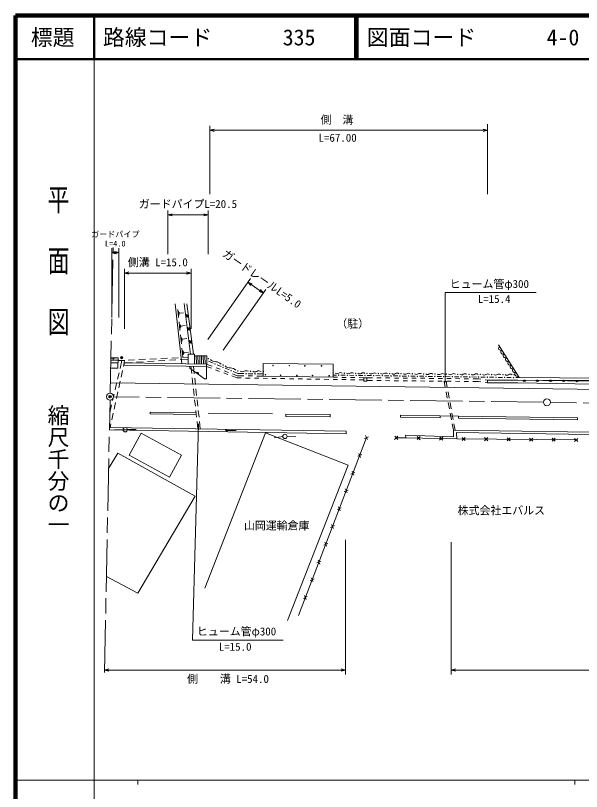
# Model space of a CAD drawing. Units: millimetres, scale not verified. Extents: x 40000 to 680000, y 20000 to 380000.
# Drawn here: x 40000 to 169493, y 202409 to 380000 of the extents above; entities that cross this region are included whole.
import ezdxf
from ezdxf.enums import TextEntityAlignment as Align

# ---------------------------------------------------------------- set-up
doc = ezdxf.new("R2010")
doc.units = ezdxf.units.MM
doc.header["$LTSCALE"] = 1000
doc.header["$PDMODE"] = 32
doc.header["$PDSIZE"] = 500
doc.linetypes.add('CHAIN', pattern=[18.5, 12, -1.5, 3.5, -1.5])
for name, color, linetype, lineweight in [('M-BGD', 7, 'Continuous', 13), ('M-BMK', 2, 'CHAIN', 13), ('M-BMK-OTRS', 5, 'Continuous', 13), ('M-BMK-SRVR', 3, 'Continuous', 13), ('M-STR-HTXT', 7, 'Continuous', 13), ('M-STR-STRC', 7, 'Continuous', 13), ('M-STR-STRD', 7, 'Continuous', 13), ('M-TTL', 2, 'Continuous', 140), ('M-TTL-BAND', 7, 'Continuous', 13), ('M-TTL-LINE', 7, 'Continuous', 50)]:
    doc.layers.add(name, color=color, linetype=linetype, lineweight=lineweight)
for name, color, linetype in [('M-BGD-HTXT', 7, 'Continuous'), ('M-OTRS', 6, 'Continuous'), ('M-TTL-TXT', 7, 'Continuous')]:
    doc.layers.add(name, color=color, linetype=linetype)
doc.styles.add('@ＭＳ ゴシック', font='')
doc.styles.add('ＭＳ ゴシック', font='')
doc.styles.get('@ＭＳ ゴシック').set_extended_font_data('@MS Gothic')
doc.styles.get('ＭＳ ゴシック').set_extended_font_data('MS Gothic')

msp = doc.modelspace()

# ---------------------------------------------------------------- linework, layer by layer
at = {"layer": 'M-BGD'}
for p, q in [((78056, 300293), (76562, 314024)), ((77304, 310896), (77102, 312756)), ((80034, 302505), (78579, 314093)), ((79162, 314010), (80693, 302510)), ((77378, 311374), (77277, 312304)), ((77477, 311620), (77426, 312085)), ((77451, 311853), (78443, 311961)), ((77627, 307933), (77417, 309866)), ((77703, 308430), (77598, 309396)), ((77806, 308686), (77753, 309169)), ((77779, 308927), (78810, 309039)), ((77957, 304894), (77739, 306902)), ((78037, 305411), (77927, 306414)), ((78143, 305676), (78089, 306178)), ((78116, 305927), (79186, 306044)), ((78296, 301779), (78070, 303862)), ((150540, 304654), (155220, 297122)), ((78379, 302315), (78265, 303356)), ((78489, 302590), (78433, 303111)), ((78461, 302851), (79572, 302972)), ((79539, 300271), (79522, 302501)), ((61797, 300539), (63447, 300522)), ((63467, 301116), (61809, 301101)), ((61818, 301566), (62818, 301570)), ((62318, 301568), (62320, 301168)), ((63463, 301017), (64753, 301079)), ((63910, 299187), (64343, 301059)), ((64839, 300489), (64670, 299707)), ((64875, 300474), (64904, 301086)), ((64875, 300474), (66713, 300586)), ((65752, 301126), (67250, 301197)), ((67711, 300647), (69208, 300739)), ((68249, 301245), (69747, 301316)), ((70207, 300800), (71704, 300892)), ((70746, 301363), (72245, 301435)), ((72702, 300953), (74199, 301045)), ((73244, 301482), (74742, 301553)), ((75197, 301106), (76694, 301198)), ((75741, 301601), (77239, 301672)), ((77693, 301259), (79531, 301371)), ((78238, 301719), (79528, 301781)), ((83846, 300162), (84957, 299743)), ((84128, 300897), (85190, 300449)), ((63406, 299303), (61772, 299288)), ((64459, 298730), (64142, 297264)), ((80112, 299746), (80306, 298038)), ((80886, 298031), (80697, 299738)), ((83670, 299694), (84821, 299260)), ((85757, 298908), (86693, 298556)), ((85893, 299391), (86829, 299039)), ((86112, 300061), (87034, 299673)), ((87765, 298687), (88700, 298334)), ((87956, 299285), (88877, 298898)), ((89799, 298510), (90862, 298062)), ((63347, 296751), (63685, 298212)), ((80419, 297045), (80588, 295554)), ((81161, 295547), (80996, 297037)), ((87629, 298203), (88565, 297851)), ((89501, 297499), (90652, 297065)), ((89636, 297982), (90747, 297564)), ((91652, 297049), (90652, 297065)), ((92203, 297541), (90747, 297564)), ((92263, 298040), (90862, 298062)), ((93652, 297018), (92652, 297034)), ((94203, 297509), (93203, 297525)), ((94263, 298008), (93263, 298024)), ((95652, 296986), (94652, 297002)), ((96660, 297470), (95203, 297493)), ((96664, 297970), (95263, 297992)), ((97652, 296954), (96652, 296970)), ((96660, 297470), (112658, 297215)), ((99651, 296922), (98651, 296938)), ((101651, 296890), (100651, 296906)), ((103651, 296858), (102651, 296874)), ((105651, 296827), (104651, 296843)), ((107650, 296795), (106650, 296811)), ((109650, 296763), (108650, 296779)), ((111650, 296731), (110650, 296747)), ((113650, 296699), (112650, 296715)), ((113658, 297199), (112658, 297215)), ((113443, 297704), (112663, 297715)), ((115443, 297676), (114443, 297690)), ((115649, 296667), (114649, 296683)), ((115658, 297167), (114658, 297183)), ((117443, 297649), (116443, 297662)), ((117649, 296636), (116649, 296651)), ((117657, 297136), (116657, 297151)), ((119443, 297621), (118443, 297635)), ((119649, 296604), (118649, 296620)), ((119657, 297104), (118657, 297120)), ((121679, 297090), (120357, 297104)), ((120357, 297104), (120357, 296304)), ((121442, 297593), (120442, 297607)), ((123442, 297565), (122442, 297579)), ((123679, 297069), (122679, 297080)), ((125442, 297537), (124442, 297551)), ((125678, 297049), (124678, 297059)), ((127442, 297509), (126442, 297523)), ((127678, 297028), (126678, 297038)), ((129442, 297481), (128442, 297495)), ((129678, 297007), (128678, 297018)), ((131441, 297454), (130441, 297468)), ((131678, 296987), (130678, 296997)), ((133441, 297426), (132441, 297440)), ((133678, 296966), (132678, 296976)), ((135441, 297398), (134441, 297412)), ((135678, 296945), (134678, 296955)), ((137441, 297370), (136441, 297384)), ((137678, 296924), (136678, 296935)), ((139441, 297342), (138441, 297356)), ((139678, 296904), (138678, 296914)), ((141440, 297314), (140440, 297328)), ((141678, 296883), (140678, 296893)), ((143440, 297286), (142440, 297300)), ((143677, 296862), (142677, 296873)), ((145440, 297259), (144440, 297273)), ((145999, 296838), (144677, 296852)), ((146502, 296770), (145999, 296838)), ((147440, 297231), (146440, 297245)), ((147996, 296567), (147493, 296635)), ((149440, 297203), (148440, 297217)), ((151439, 297175), (150440, 297189)), ((153439, 297147), (152439, 297161)), ((155220, 297122), (154439, 297133)), ((62784, 294315), (63122, 295777)), ((63930, 296286), (63613, 294820)), ((121657, 296458), (120357, 296469)), ((123657, 296440), (122657, 296449)), ((125657, 296421), (124657, 296431)), ((127657, 296403), (126657, 296412)), ((129657, 296385), (128657, 296394)), ((131656, 296367), (130656, 296376)), ((133656, 296349), (132656, 296358)), ((135656, 296331), (134656, 296340)), ((137656, 296313), (136656, 296322)), ((138062, 296294), (138332, 294871)), ((138773, 294883), (138506, 296320)), ((139656, 296295), (138656, 296304)), ((141656, 296277), (140656, 296286)), ((143656, 296259), (142656, 296268)), ((145956, 296239), (144656, 296250)), ((146460, 296170), (145956, 296239)), ((147956, 295967), (147451, 296035)), ((147996, 296567), (147956, 295967)), ((154896, 295967), (147956, 295967)), ((154896, 296567), (147996, 296567)), ((154896, 296567), (211927, 296249)), ((62221, 291879), (62559, 293341)), ((63401, 293843), (63084, 292377)), ((80701, 294561), (80870, 293070)), ((81436, 293062), (81271, 294553)), ((138518, 293888), (138797, 292414)), ((139229, 292425), (138955, 293900)), ((62873, 291400), (62556, 289934)), ((80983, 292077), (81152, 290586)), ((81710, 290577), (81546, 292068)), ((138983, 291432), (139262, 289958)), ((139686, 289967), (139412, 291442)), ((61563, 289032), (61996, 290905)), ((81264, 289592), (81433, 288102)), ((81985, 288092), (81820, 289583)), ((62344, 288956), (62027, 287490)), ((139448, 288975), (139727, 287502)), ((140142, 287509), (139868, 288984)), ((61815, 286513), (61646, 285731)), ((81546, 287108), (81740, 285400)), ((82284, 285392), (82095, 287098)), ((139913, 286519), (140183, 285095)), ((140592, 285090), (140325, 286526)), ((61496, 285723), (115690, 284859)), ((64613, 285209), (62614, 285197)), ((64613, 285212), (65613, 285212)), ((65613, 285224), (67613, 285270)), ((97189, 284512), (83281, 248967)), ((88007, 285042), (88385, 285222)), ((90506, 284992), (88007, 285042)), ((88378, 284847), (88007, 285042)), ((88385, 285222), (88378, 284847)), ((140935, 284548), (140962, 283111)), ((101144, 283624), (99159, 283381)), ((102141, 283669), (104140, 283609)), ((104756, 242721), (120309, 283398)), ((120763, 283607), (119855, 283188)), ((120100, 283852), (120518, 282943)), ((126749, 283002), (127463, 283702)), ((126756, 283709), (127456, 282994)), ((131900, 282929), (132614, 283629)), ((131907, 283637), (132607, 282922)), ((137046, 282830), (137758, 283532)), ((137051, 283537), (137753, 282825)), ((142194, 282743), (142901, 283450)), ((142194, 283450), (142901, 282742)), ((147340, 283402), (148047, 282694)), ((147340, 282694), (148047, 283401)), ((152485, 282646), (153193, 283353)), ((152486, 283353), (153193, 282646)), ((157631, 282598), (158339, 283305)), ((157631, 283305), (158338, 282598)), ((162777, 282550), (163484, 283257)), ((162777, 283257), (163484, 282550)), ((167923, 282502), (168630, 283209)), ((167923, 283209), (168630, 282501)), ((119208, 279539), (118299, 279121)), ((118544, 279784), (118963, 278876)), ((117652, 275471), (116744, 275053)), ((116989, 275716), (117407, 274808)), ((116097, 271403), (115189, 270985)), ((115434, 271648), (115852, 270740)), ((114542, 267336), (113633, 266917)), ((113878, 267581), (114297, 266672)), ((112986, 263268), (112078, 262849)), ((112323, 263513), (112741, 262604)), ((110768, 259445), (111186, 258537)), ((111431, 259200), (110523, 258782)), ((109876, 255132), (108967, 254714)), ((109212, 255377), (109630, 254469)), ((60802, 251630), (68012, 247834)), ((108320, 251064), (107412, 250646)), ((107657, 251309), (108075, 250401)), ((106765, 246997), (105857, 246578)), ((106102, 247242), (106520, 246333))]:
    msp.add_line(p, q, dxfattribs=at)
for points in [[(79522, 302501), (80919, 302511), (80936, 300250)], [(155220, 297122), (210750, 296676), (211501, 297474), (211501, 302540)], [(61820, 301648), (63484, 301649), (63406, 299303)], [(96660, 297470), (96687, 300369), (112687, 300215), (112658, 297215)], [(83670, 299694), (83718, 296836), (83238, 296815), (79851, 299327), (79840, 299750)], [(120357, 296304), (119657, 296304), (119657, 297104), (120357, 297104)], [(154896, 296567), (211924, 295751), (211900, 294977), (154896, 295967)], [(115690, 284859), (115690, 284262), (61484, 285151)], [(102208, 241562), (116116, 277107), (97189, 284512)], [(129287, 283333), (129245, 283931), (140239, 283611), (140183, 285095)], [(219486, 283788), (181901, 284525), (140183, 285095)], [(219127, 283396), (181892, 283989), (140935, 284548)], [(168276, 282855), (140962, 283111), (129287, 283333), (127109, 283349)], [(68012, 247834), (81110, 270023), (63371, 279845), (61305, 276345)]]:
    msp.add_lwpolyline(points, dxfattribs=at)
for points in [[(64832, 299973), (83670, 299694), (83678, 300210), (64839, 300489)], [(68743, 284429), (77999, 279356), (75234, 274311), (65978, 279384)]]:
    msp.add_lwpolyline(points, close=True, dxfattribs=at)
for centre, radius in [((64296, 301694), 100), ((64296, 301694), 80), ((64296, 301694), 60), ((64296, 301694), 40), ((64296, 301694), 20), ((84133, 301458), 50), ((85651, 300255), 50), ((87495, 299479), 50), ((87500, 300041), 50), ((89338, 298704), 50), ((90867, 298624), 50), ((93768, 298578), 50), ((96670, 298531), 50), ((98912, 299905), 70), ((102644, 299869), 70), ((106213, 299834), 70), ((110015, 299798), 70), ((92763, 298032), 50), ((94763, 298000), 50), ((97178, 297791), 70), ((100652, 297658), 70), ((104384, 297622), 70), ((107953, 297587), 70), ((111755, 297551), 70), ((112667, 298163), 50), ((113943, 297697), 50), ((115257, 298139), 50), ((115943, 297669), 50), ((117846, 298116), 50), ((117943, 297642), 50), ((119942, 297614), 50), ((120436, 298092), 50), ((121942, 297586), 50), ((123025, 298069), 50), ((123942, 297558), 50), ((125615, 298045), 50), ((125942, 297530), 50), ((127942, 297502), 50), ((128205, 298022), 50), ((129942, 297474), 50), ((130794, 297998), 50), ((131941, 297447), 50), ((133384, 297975), 50), ((133941, 297419), 50), ((135941, 297391), 50), ((135974, 297951), 50), ((137941, 297363), 50), ((138563, 297928), 50), ((139941, 297335), 50), ((141153, 297904), 50), ((141940, 297307), 50), ((143742, 297881), 50), ((143940, 297280), 50), ((145940, 297252), 50), ((146332, 297857), 50), ((147940, 297224), 50), ((148922, 297833), 50), ((149940, 297196), 50), ((151511, 297810), 50), ((151939, 297168), 50), ((153939, 297140), 50), ((154101, 297786), 50), ((65113, 285212), 500), ((101641, 283684), 500)]:
    msp.add_circle(centre, radius, dxfattribs=at)
for centre, radius, start, end in [((78879, 311269), 354, 285.95422, 88.3594), ((78879, 311269), 283, 288.17826, 86.13536), ((78879, 311269), 212, 291.92458, 82.38903), ((78879, 311269), 142, 299.63631, 74.6773), ((78879, 311269), 100, 309.95397, 64.35964), ((79586, 311241), 354, 106.37809, 268.78327), ((79586, 311241), 283, 108.60213, 266.55923), ((79586, 311241), 212, 112.34846, 262.8129), ((79586, 311241), 142, 120.06019, 255.10117), ((79586, 311241), 100, 130.37785, 244.78351), ((79252, 308292), 354, 285.95422, 88.3594), ((79252, 308292), 283, 288.17826, 86.13536), ((79252, 308292), 212, 291.92458, 82.38903), ((79252, 308292), 142, 299.63631, 74.6773), ((79252, 308292), 100, 309.95397, 64.35964), ((79981, 308267), 354, 106.37809, 268.78327), ((79981, 308267), 283, 108.60213, 266.55923), ((79981, 308267), 212, 112.34846, 262.8129), ((79981, 308267), 142, 120.06019, 255.10117), ((79981, 308267), 100, 130.37785, 244.78351), ((79626, 305316), 354, 285.95422, 88.3594), ((79626, 305316), 283, 288.17826, 86.13536), ((79626, 305316), 212, 291.92458, 82.38903), ((80377, 305293), 354, 106.37809, 268.78327), ((80377, 305293), 283, 108.60213, 266.55923), ((80377, 305293), 212, 112.34846, 262.8129), ((79626, 305316), 142, 299.63631, 74.6773), ((79626, 305316), 100, 309.95397, 64.35964), ((80377, 305293), 142, 120.06019, 255.10117), ((80377, 305293), 100, 130.37785, 244.78351), ((151033, 303861), 500, 121.85326, 301.85326), ((151561, 303012), 500, 121.85326, 301.85326), ((152088, 302162), 500, 121.85326, 301.85326), ((85864, 302571), 1822, 225.82725, 268.51668), ((85769, 298928), 1822, 45.82725, 88.51668), ((152616, 301313), 500, 121.85326, 301.85326), ((153144, 300463), 500, 121.85326, 301.85326), ((81512, 298028), 354, 332.23905, 134.64423), ((89231, 301154), 1822, 225.82725, 268.51668), ((89136, 297511), 1822, 45.82725, 88.51668), ((91856, 299450), 967, 239.62569, 298.55013), ((92780, 297752), 967, 59.62569, 118.55013), ((94757, 299403), 967, 239.62569, 298.55013), ((95681, 297705), 967, 59.62569, 118.55013), ((153672, 299614), 500, 121.85326, 301.85326), ((154199, 298765), 500, 121.85326, 301.85326), ((81512, 298028), 283, 334.46309, 132.42019), ((81512, 298028), 212, 338.20942, 128.67387), ((81512, 298028), 142, 345.92115, 120.96214), ((81512, 298028), 100, 356.23881, 110.64448), ((113570, 298724), 694, 234.56046, 304.39797), ((114354, 297578), 694, 54.56046, 124.39797), ((116159, 298701), 694, 234.56046, 304.39797), ((116944, 297555), 694, 54.56046, 124.39797), ((118749, 298677), 694, 234.56046, 304.39797), ((119533, 297531), 694, 54.56046, 124.39797), ((121338, 298654), 694, 234.56046, 304.39797), ((122123, 297508), 694, 54.56046, 124.39797), ((123928, 298630), 694, 234.56046, 304.39797), ((124712, 297484), 694, 54.56046, 124.39797), ((126518, 298606), 694, 234.56046, 304.39797), ((127302, 297461), 694, 54.56046, 124.39797), ((129107, 298583), 694, 234.56046, 304.39797), ((129892, 297437), 694, 54.56046, 124.39797), ((131697, 298559), 694, 234.56046, 304.39797), ((132481, 297414), 694, 54.56046, 124.39797), ((134286, 298536), 694, 234.56046, 304.39797), ((135071, 297390), 694, 54.56046, 124.39797), ((136876, 298512), 694, 234.56046, 304.39797), ((137661, 297367), 694, 54.56046, 124.39797), ((139466, 298489), 694, 234.56046, 304.39797), ((140250, 297343), 694, 54.56046, 124.39797), ((142055, 298465), 694, 234.56046, 304.39797), ((142840, 297319), 694, 54.56046, 124.39797), ((144645, 298442), 694, 234.56046, 304.39797), ((145429, 297296), 694, 54.56046, 124.39797), ((147235, 298418), 694, 234.56046, 304.39797), ((148019, 297272), 694, 54.56046, 124.39797), ((149824, 298395), 694, 234.56046, 304.39797), ((150609, 297249), 694, 54.56046, 124.39797), ((152414, 298371), 694, 234.56046, 304.39797), ((153198, 297225), 694, 54.56046, 124.39797), ((154727, 297915), 500, 121.85326, 301.85326), ((156412, 296612), 354, 188.47809, 350.88327), ((156412, 296612), 283, 190.70213, 348.65923), ((156412, 296612), 212, 194.44846, 344.91291), ((156412, 296612), 142, 202.16019, 337.20118), ((156412, 296612), 100, 212.47785, 326.88351), ((159412, 296596), 354, 188.47809, 350.88327), ((159412, 296596), 283, 190.70213, 348.65923), ((159412, 296596), 212, 194.44846, 344.91291), ((159412, 296596), 142, 202.16019, 337.20118), ((159412, 296596), 100, 212.47785, 326.88351), ((162412, 296579), 354, 188.47809, 350.88327), ((162412, 296579), 283, 190.70213, 348.65923), ((162412, 296579), 212, 194.44846, 344.91291), ((162412, 296579), 142, 202.16019, 337.20118), ((162412, 296579), 100, 212.47785, 326.88351), ((165412, 296562), 354, 188.47809, 350.88327), ((165412, 296562), 283, 190.70213, 348.65923), ((165412, 296562), 212, 194.44846, 344.91291), ((165412, 296562), 142, 202.16019, 337.20118), ((165412, 296562), 100, 212.47785, 326.88351), ((168412, 296546), 354, 188.47809, 350.88327), ((168412, 296546), 283, 190.70213, 348.65923), ((168412, 296546), 212, 194.44846, 344.91291), ((168412, 296546), 142, 202.16019, 337.20118), ((168412, 296546), 100, 212.47785, 326.88351)]:
    msp.add_arc(centre, radius, start, end, dxfattribs=at)
msp.add_point((64296, 301694), dxfattribs=at)
at = {"layer": 'M-BMK'}
for p, q in [((61655, 293563), (62335, 326940)), ((60354, 229622), (61623, 291964)), ((160794, 291490), (62439, 292753)), ((260863, 289794), (162394, 291466))]:
    msp.add_line(p, q, dxfattribs=at)
at = {"layer": 'M-BMK-OTRS'}
for p, q in [((84052, 288981), (98766, 288848)), ((137157, 288368), (141376, 288333))]:
    msp.add_line(p, q, dxfattribs=at)
msp.add_lwpolyline([(61704, 295953), (252852, 293355), (347408, 292089), (476913, 290347), (503028, 289942), (518575, 289918), (533850, 290000), (551326, 290968), (562116, 292025)], dxfattribs=at)
at = {"layer": 'M-BMK-SRVR'}
for centre in [(61639, 292763), (161594, 291479)]:
    msp.add_circle(centre, 800, dxfattribs=at)
at = {"layer": 'M-OTRS'}
msp.add_point((61639, 292763), dxfattribs=at)
at = {"layer": 'M-STR-HTXT'}
for p, q in [((84488, 354767), (84488, 339092)), ((84488, 353733), (85488, 353983)), ((84488, 353733), (147996, 353733)), ((84488, 353733), (85488, 353483)), ((147996, 353733), (146996, 353983)), ((147996, 353733), (146996, 353483)), ((147996, 355110), (147996, 339092)), ((74812, 325375), (74812, 335397)), ((74812, 334397), (75812, 334647)), ((74812, 334397), (84073, 334397)), ((74812, 334397), (75812, 334147)), ((84073, 334397), (83073, 334647)), ((84073, 334397), (83073, 334147)), ((84073, 325375), (84073, 335397)), ((62004, 310904), (62004, 326743)), ((62004, 325743), (63004, 325993)), ((62004, 325743), (63655, 325743)), ((62004, 325743), (63004, 325493)), ((63655, 325743), (62655, 325993)), ((63655, 325743), (62655, 325493)), ((63655, 310904), (63655, 326743)), ((64954, 308264), (64954, 322059)), ((80156, 308264), (80156, 322059)), ((64954, 321059), (65954, 321309)), ((64954, 321059), (80156, 321059)), ((64954, 321059), (65954, 320809)), ((80156, 321059), (79156, 321309)), ((80156, 321059), (79156, 320809)), ((83997, 305866), (93757, 319779)), ((93183, 318961), (96719, 316480)), ((93183, 318961), (93858, 318182)), ((93183, 318961), (94145, 318591)), ((87533, 303385), (97293, 317299)), ((96719, 316480), (95756, 316850)), ((96719, 316480), (96044, 317259)), ((115517, 260005), (115517, 229205)), ((139648, 259471), (139648, 229205)), ((60365, 230205), (61365, 230455)), ((60365, 230205), (115517, 230205)), ((60365, 230205), (61365, 229955)), ((115517, 230205), (114517, 230455)), ((115517, 230205), (114517, 229955)), ((139648, 230205), (140648, 230455)), ((139648, 230205), (219440, 230205)), ((139648, 230205), (140648, 229955))]:
    msp.add_line(p, q, dxfattribs=at)
for points in [[(138338, 296096), (138338, 316592), (159088, 316592)], [(81881, 286564), (80504, 237071), (101254, 237071)]]:
    msp.add_lwpolyline(points, dxfattribs=at)
at = {"layer": 'M-STR-STRC'}
for p, q in [((81373, 300242), (81345, 302135)), ((81773, 300234), (81745, 302130)), ((82173, 300226), (82146, 302125)), ((82573, 300218), (82546, 302120)), ((82973, 300210), (82946, 302115)), ((83374, 300202), (83346, 302110))]:
    msp.add_line(p, q, dxfattribs=at)
msp.add_lwpolyline([(83774, 300194), (83746, 302106), (80922, 302140), (80936, 300250)], close=True, dxfattribs=at)
at = {"layer": 'M-STR-STRD'}
for points in [[(70841, 289242), (81348, 289085), (81343, 288709), (70835, 288866)], [(101865, 288764), (111987, 288670), (111982, 288149), (101860, 288243)], [(137157, 288368), (128070, 288528), (128061, 288049), (137149, 287888)], [(141376, 288333), (168558, 287927), (168551, 287478), (141369, 287884)]]:
    msp.add_lwpolyline(points, close=True, dxfattribs=at)
at = {"layer": 'M-TTL'}
for p, q in [((40000, 380000), (40000, 20000)), ((680000, 380000), (40000, 380000))]:
    msp.add_line(p, q, dxfattribs=at)
at = {"layer": 'M-TTL-BAND'}
for p, q in [((58000, 370000), (58000, 20000)), ((40000, 205000), (579000, 205000)), ((68000, 205000), (68000, 204000)), ((168000, 205000), (168000, 204000))]:
    msp.add_line(p, q, dxfattribs=at)
at = {"layer": 'M-TTL-LINE'}
for p, q in [((58000, 380000), (58000, 370000)), ((117750, 380000), (117750, 370000)), ((118250, 380000), (118250, 370000)), ((40000, 370000), (680000, 370000))]:
    msp.add_line(p, q, dxfattribs=at)

# ---------------------------------------------------------------- texts
at = {"layer": 'M-BGD-HTXT', "style": 'ＭＳ ゴシック'}
for s, p in [('（駐）', (117144, 309466)), ('山岡運輸倉庫', (99754, 263261))]:
    msp.add_text(s, height=1833, dxfattribs=at).set_placement(p, align=Align.MIDDLE_CENTER)
msp.add_text('株式会社エバルス', height=1833, dxfattribs=at).set_placement((151160, 265258), align=Align.BOTTOM_CENTER)
at = {"layer": 'M-STR-HTXT', "style": 'ＭＳ ゴシック'}
for s, height, p in [('側\u3000溝', 1833, (113559, 354688)), ('L=67.00', 1833, (113697, 350559)), ('ガードパイプL=20.5', 1833, (79443, 335397)), ('ガードパイプ', 1320, (62830, 328868)), ('L=4.0', 1320, (62830, 326743)), ('側溝 L=15.0', 1833, (72555, 322059)), ('側\u3000\u3000溝 L=54.0', 1833, (88616, 226705))]:
    msp.add_text(s, height=height, dxfattribs=at).set_placement(p, align=Align.BOTTOM_CENTER)
msp.add_text('ガードレールL=5.0', height=1833, rotation=324.951, dxfattribs=at).set_placement((95525, 318539), align=Align.BOTTOM_CENTER)
for s, p in [('ヒューム管φ300', (139338, 317092)), ('L=15.4', (145776, 313665)), ('ヒューム管φ300', (81504, 237571)), ('L=15.0', (86518, 234074))]:
    msp.add_text(s, height=1833, dxfattribs=at).set_placement(p, align=Align.BOTTOM_LEFT)
at = {"layer": 'M-TTL-BAND', "style": '@ＭＳ ゴシック', "width": 1.4}
msp.add_text('平  面  図', height=3666, rotation=270, dxfattribs=at).set_placement((49777, 306475), align=Align.MIDDLE_RIGHT)
at = {"layer": 'M-TTL-BAND', "style": '@ＭＳ ゴシック'}
msp.add_text('縮尺千分の一', height=3666, rotation=270, dxfattribs=at).set_placement((49777, 261030), align=Align.MIDDLE_RIGHT)
at = {"layer": 'M-TTL-TXT', "style": 'ＭＳ ゴシック'}
msp.add_text('標題', height=3666, dxfattribs=at).set_placement((48500, 375000), align=Align.MIDDLE_CENTER)
for s, p in [('路線コード', (60000, 375000)), ('335', (101142, 375000)), ('図面コード', (120380, 375000)), ('4-0', (161521, 375000))]:
    msp.add_text(s, height=3666, dxfattribs=at).set_placement(p, align=Align.MIDDLE_LEFT)

doc.saveas('drawing.dxf')
